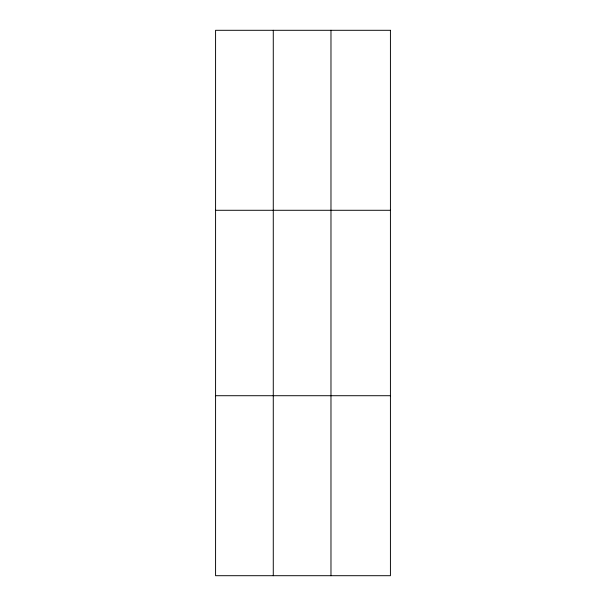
<?xml version="1.0" encoding="UTF-8"?>
<svg xmlns="http://www.w3.org/2000/svg" width="606" height="606" viewBox="0 0 606 606"><rect width="100%" height="100%" fill="white"/><g stroke="black" fill="none" stroke-linecap="round" stroke-linejoin="round"><path stroke-width="0.91" d="M273.276 30.3L273.276 575.7M330.974 30.3L330.974 575.7M215.577 210.282L390.423 210.282M215.577 395.718L390.423 395.718M390.423 30.3L390.423 575.7L215.577 575.7L215.577 30.3L390.423 30.3"/></g></svg>
